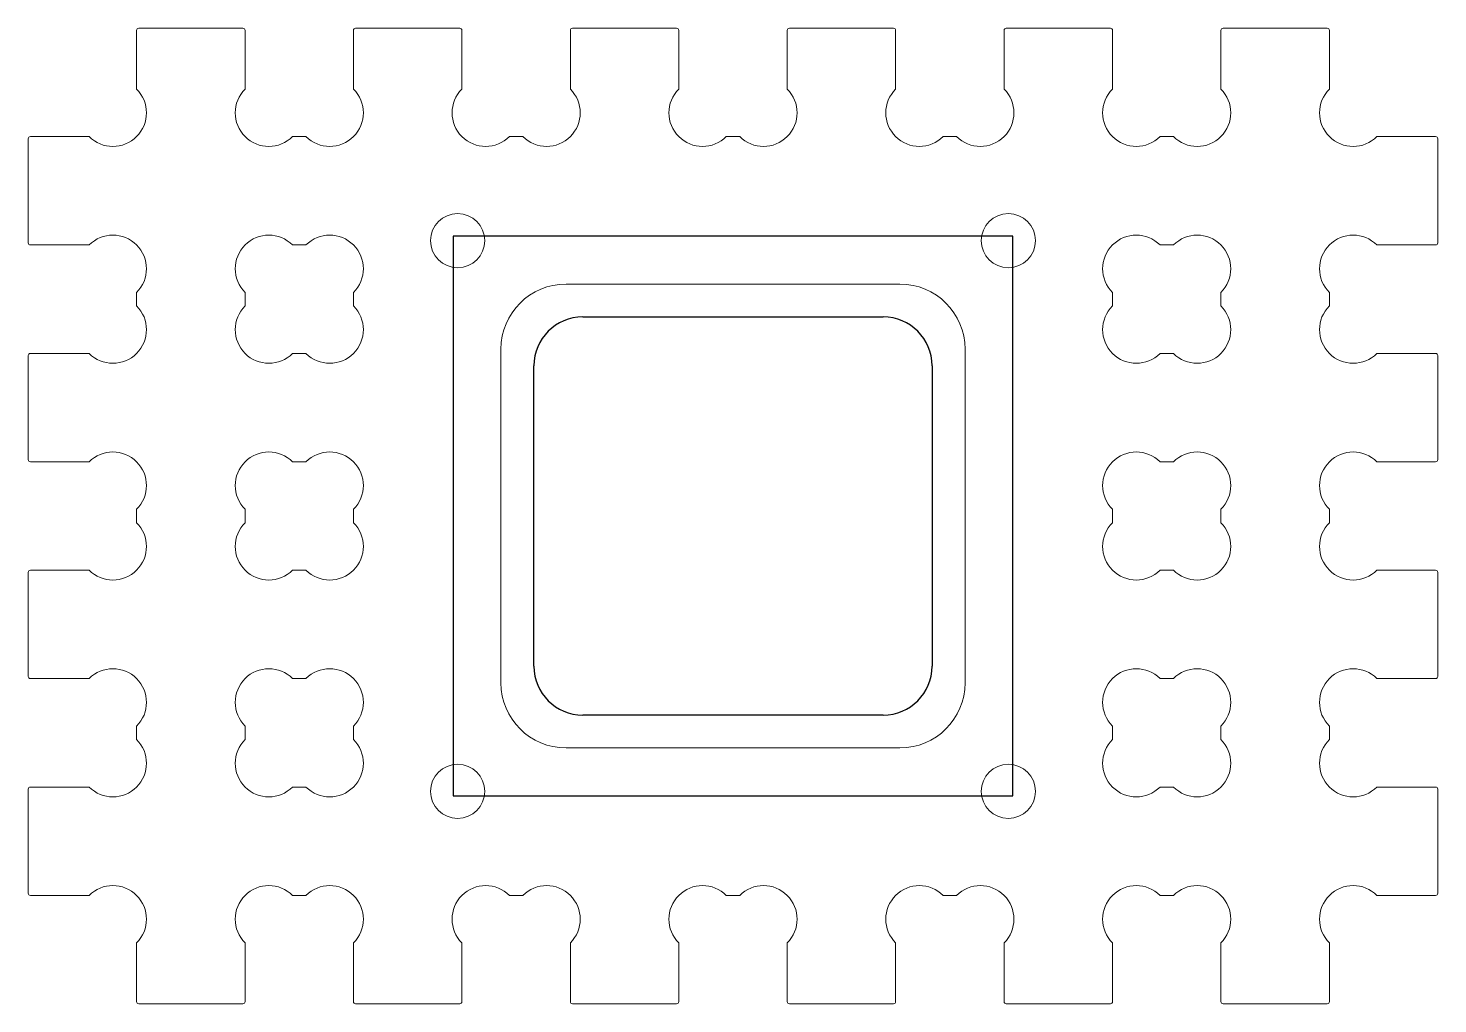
# Model space of a CAD drawing. Extents: x -32.5 to 32.5, y -22.5 to 22.5.
import ezdxf

# ---------------------------------------------------------------- set-up
doc = ezdxf.new("R2010")
doc.units = 0
doc.layers.get('0').update_dxf_attribs({"lineweight": 0})
doc.layers.add('grav1.5mm', color=4, linetype='Continuous')
doc.layers.add('holes', color=1, linetype='Continuous', lineweight=0)

msp = doc.modelspace()

# ---------------------------------------------------------------- linework, layer by layer
for p, q in [((-27.5, 22.4), (-27.5, 19.692)), ((-22.6, 22.5), (-27.4, 22.5)), ((-22.5, 19.692), (-22.5, 22.4)), ((-17.5, 22.4), (-17.5, 19.692)), ((-12.6, 22.5), (-17.4, 22.5)), ((-12.5, 19.692), (-12.5, 22.4)), ((-7.5, 22.4), (-7.5, 19.692)), ((-2.6, 22.5), (-7.4, 22.5)), ((-2.5, 19.692), (-2.5, 22.4)), ((2.5, 22.4), (2.5, 19.692)), ((7.4, 22.5), (2.6, 22.5)), ((7.5, 19.692), (7.5, 22.4)), ((12.5, 22.4), (12.5, 19.692)), ((17.4, 22.5), (12.6, 22.5)), ((17.5, 19.692), (17.5, 22.4)), ((22.5, 22.4), (22.5, 19.692)), ((27.4, 22.5), (22.6, 22.5)), ((27.5, 19.692), (27.5, 22.4)), ((-32.5, 17.4), (-32.5, 12.6)), ((-29.692, 17.5), (-32.4, 17.5)), ((-19.692, 17.5), (-20.308, 17.5)), ((-9.692, 17.5), (-10.308, 17.5)), ((0.308, 17.5), (-0.308, 17.5)), ((10.308, 17.5), (9.692, 17.5)), ((20.308, 17.5), (19.692, 17.5)), ((32.4, 17.5), (29.692, 17.5)), ((32.5, 12.6), (32.5, 17.4)), ((-32.4, 12.5), (-29.692, 12.5)), ((29.692, 12.5), (32.4, 12.5)), ((-27.5, 10.308), (-27.5, 9.692)), ((27.5, 9.692), (27.5, 10.308)), ((-32.5, 7.4), (-32.5, 2.6)), ((-29.692, 7.5), (-32.4, 7.5)), ((32.4, 7.5), (29.692, 7.5)), ((32.5, 2.6), (32.5, 7.4)), ((-32.4, 2.5), (-29.692, 2.5)), ((29.692, 2.5), (32.4, 2.5)), ((-27.5, 0.308), (-27.5, -0.308)), ((27.5, -0.308), (27.5, 0.308)), ((-32.5, -2.6), (-32.5, -7.4)), ((-29.692, -2.5), (-32.4, -2.5)), ((32.4, -2.5), (29.692, -2.5)), ((32.5, -7.4), (32.5, -2.6)), ((-32.4, -7.5), (-29.692, -7.5)), ((29.692, -7.5), (32.4, -7.5)), ((-27.5, -9.692), (-27.5, -10.308)), ((27.5, -10.308), (27.5, -9.692)), ((-32.5, -12.6), (-32.5, -17.4)), ((-29.692, -12.5), (-32.4, -12.5)), ((32.4, -12.5), (29.692, -12.5)), ((32.5, -17.4), (32.5, -12.6)), ((-32.4, -17.5), (-29.692, -17.5)), ((-29.692, -17.5), (-29.692, -17.5)), ((-20.308, -17.5), (-19.692, -17.5)), ((-10.308, -17.5), (-9.692, -17.5)), ((-0.308, -17.5), (0.308, -17.5)), ((9.692, -17.5), (10.308, -17.5)), ((19.692, -17.5), (20.308, -17.5)), ((29.692, -17.5), (32.4, -17.5)), ((-27.5, -19.692), (-27.5, -22.4)), ((-22.5, -22.4), (-22.5, -19.692)), ((-17.5, -19.692), (-17.5, -22.4)), ((-12.5, -22.4), (-12.5, -19.692)), ((-7.5, -19.692), (-7.5, -22.4)), ((-2.5, -22.4), (-2.5, -19.692)), ((2.5, -19.692), (2.5, -22.4)), ((7.5, -22.4), (7.5, -19.692)), ((12.5, -19.692), (12.5, -22.4)), ((17.5, -22.4), (17.5, -19.692)), ((22.5, -19.692), (22.5, -22.4)), ((27.5, -22.4), (27.5, -19.692)), ((-27.4, -22.5), (-22.6, -22.5)), ((-17.4, -22.5), (-12.6, -22.5)), ((-7.4, -22.5), (-2.6, -22.5)), ((2.6, -22.5), (7.4, -22.5)), ((12.6, -22.5), (17.4, -22.5)), ((22.6, -22.5), (27.4, -22.5))]:
    msp.add_line(p, q)
for centre, radius, start, end in [((-27.4, 22.4), 0.1, 90, 180), ((-22.6, 22.4), 0.1, 0, 90), ((-17.4, 22.4), 0.1, 90, 180), ((-12.6, 22.4), 0.1, 0, 90), ((-7.4, 22.4), 0.1, 90, 180), ((-2.6, 22.4), 0.1, 0, 90), ((2.6, 22.4), 0.1, 90, 180), ((7.4, 22.4), 0.1, 0, 90), ((12.6, 22.4), 0.1, 90, 180), ((17.4, 22.4), 0.1, 0, 90), ((22.6, 22.4), 0.1, 90, 180), ((27.4, 22.4), 0.1, 0, 90), ((-28.596, 18.596), 1.55, 315, 45), ((-21.404, 18.596), 1.55, 135, 225), ((-18.596, 18.596), 1.55, 315, 45), ((-11.404, 18.596), 1.55, 135, 225), ((-8.596, 18.596), 1.55, 315, 45), ((-1.404, 18.596), 1.55, 135, 225), ((1.404, 18.596), 1.55, 315, 45), ((8.596, 18.596), 1.55, 135, 225), ((11.404, 18.596), 1.55, 315, 45), ((18.596, 18.596), 1.55, 135, 225), ((21.404, 18.596), 1.55, 315, 45), ((28.596, 18.596), 1.55, 135, 225), ((-32.4, 17.4), 0.1, 90, 180), ((-28.596, 18.596), 1.55, 225, 315), ((-21.404, 18.596), 1.55, 225, 315), ((-18.596, 18.596), 1.55, 225, 315), ((-11.404, 18.596), 1.55, 225, 315), ((-8.596, 18.596), 1.55, 225, 315), ((-1.404, 18.596), 1.55, 225, 315), ((1.404, 18.596), 1.55, 225, 315), ((8.596, 18.596), 1.55, 225, 315), ((11.404, 18.596), 1.55, 225, 315), ((18.596, 18.596), 1.55, 225, 315), ((21.404, 18.596), 1.55, 225, 315), ((28.596, 18.596), 1.55, 225, 315), ((32.4, 17.4), 0.1, 0, 90), ((-32.4, 12.6), 0.1, 180, 270), ((-28.596, 11.404), 1.55, 45, 135), ((-28.596, 11.404), 1.55, 315, 45), ((28.596, 11.404), 1.55, 135, 225), ((28.596, 11.404), 1.55, 45, 135), ((32.4, 12.6), 0.1, 270, 0), ((-28.596, 8.596), 1.55, 315, 45), ((28.596, 8.596), 1.55, 135, 225), ((-32.4, 7.4), 0.1, 90, 180), ((-28.596, 8.596), 1.55, 225, 315), ((28.596, 8.596), 1.55, 225, 315), ((32.4, 7.4), 0.1, 0, 90), ((-32.4, 2.6), 0.1, 180, 270), ((-28.596, 1.404), 1.55, 45, 135), ((28.596, 1.404), 1.55, 45, 135), ((32.4, 2.6), 0.1, 270, 0), ((-28.596, 1.404), 1.55, 315, 45), ((28.596, 1.404), 1.55, 135, 225), ((-28.596, -1.404), 1.55, 315, 45), ((28.596, -1.404), 1.55, 135, 225), ((-32.4, -2.6), 0.1, 90, 180), ((-28.596, -1.404), 1.55, 225, 315), ((28.596, -1.404), 1.55, 225, 315), ((32.4, -2.6), 0.1, 0, 90), ((-28.596, -8.596), 1.55, 45, 135), ((28.596, -8.596), 1.55, 45, 135), ((-32.4, -7.4), 0.1, 180, 270), ((-28.596, -8.596), 1.55, 315, 45), ((28.596, -8.596), 1.55, 135, 225), ((32.4, -7.4), 0.1, 270, 0), ((-28.596, -11.404), 1.55, 315, 45), ((28.596, -11.404), 1.55, 135, 225), ((-32.4, -12.6), 0.1, 90, 180), ((-28.596, -11.404), 1.55, 225, 315), ((28.596, -11.404), 1.55, 225, 315), ((32.4, -12.6), 0.1, 0, 90), ((-32.4, -17.4), 0.1, 180, 270), ((-28.596, -18.596), 1.55, 45, 135), ((-28.596, -18.596), 1.55, 315, 45), ((-21.404, -18.596), 1.55, 135, 225), ((-21.404, -18.596), 1.55, 45, 135), ((-18.596, -18.596), 1.55, 45, 135), ((-18.596, -18.596), 1.55, 315, 45), ((-11.404, -18.596), 1.55, 135, 225), ((-11.404, -18.596), 1.55, 45, 135), ((-8.596, -18.596), 1.55, 45, 135), ((-8.596, -18.596), 1.55, 315, 45), ((-1.404, -18.596), 1.55, 135, 225), ((-1.404, -18.596), 1.55, 45, 135), ((1.404, -18.596), 1.55, 45, 135), ((1.404, -18.596), 1.55, 315, 45), ((8.596, -18.596), 1.55, 135, 225), ((8.596, -18.596), 1.55, 45, 135), ((11.404, -18.596), 1.55, 45, 135), ((11.404, -18.596), 1.55, 315, 45), ((18.596, -18.596), 1.55, 135, 225), ((18.596, -18.596), 1.55, 45, 135), ((21.404, -18.596), 1.55, 45, 135), ((21.404, -18.596), 1.55, 315, 45), ((28.596, -18.596), 1.55, 135, 225), ((28.596, -18.596), 1.55, 45, 135), ((32.4, -17.4), 0.1, 270, 0), ((-27.4, -22.4), 0.1, 180, 270), ((-22.6, -22.4), 0.1, 270, 0), ((-17.4, -22.4), 0.1, 180, 270), ((-12.6, -22.4), 0.1, 270, 0), ((-7.4, -22.4), 0.1, 180, 270), ((-2.6, -22.4), 0.1, 270, 0), ((2.6, -22.4), 0.1, 180, 270), ((7.4, -22.4), 0.1, 270, 0), ((12.6, -22.4), 0.1, 180, 270), ((17.4, -22.4), 0.1, 270, 0), ((22.6, -22.4), 0.1, 180, 270), ((27.4, -22.4), 0.1, 270, 0)]:
    msp.add_arc(centre, radius, start, end)
at = {"layer": 'grav1.5mm'}
for p, q in [((12.9, 12.9), (-12.9, 12.9)), ((-12.9, 12.9), (-12.9, -12.9)), ((12.9, -12.9), (12.9, 12.9)), ((-6.93, 9.18), (6.93, 9.18)), ((-9.18, -6.93), (-9.18, 6.93)), ((9.18, 6.93), (9.18, -6.93)), ((6.93, -9.18), (-6.93, -9.18)), ((-12.9, -12.9), (12.9, -12.9))]:
    msp.add_line(p, q, dxfattribs=at)
for centre, start, end in [((-6.93, 6.93), 90, 180), ((6.93, 6.93), 0, 90), ((-6.93, -6.93), 180, 270), ((6.93, -6.93), 270, 0)]:
    msp.add_arc(centre, 2.25, start, end, dxfattribs=at)
at = {"layer": 'holes'}
for p, q in [((-19.692, 12.5), (-20.308, 12.5)), ((20.308, 12.5), (19.692, 12.5)), ((-7.7, 10.7), (7.7, 10.7)), ((-22.5, 10.308), (-22.5, 9.692)), ((-17.5, 9.692), (-17.5, 10.308)), ((-17.5, 10.308), (-17.5, 10.308)), ((17.5, 10.308), (17.5, 9.692)), ((22.5, 9.692), (22.5, 10.308)), ((22.5, 10.308), (22.5, 10.308)), ((-20.308, 7.5), (-19.692, 7.5)), ((-10.7, -7.7), (-10.7, 7.7)), ((10.7, 7.7), (10.7, -7.7)), ((19.692, 7.5), (20.308, 7.5)), ((-19.692, 2.5), (-20.308, 2.5)), ((20.308, 2.5), (19.692, 2.5)), ((-22.5, 0.308), (-22.5, -0.308)), ((-17.5, -0.308), (-17.5, 0.308)), ((-17.5, 0.308), (-17.5, 0.308)), ((17.5, 0.308), (17.5, -0.308)), ((22.5, -0.308), (22.5, 0.308)), ((22.5, 0.308), (22.5, 0.308)), ((-20.308, -2.5), (-19.692, -2.5)), ((19.692, -2.5), (20.308, -2.5)), ((-19.692, -7.5), (-20.308, -7.5)), ((20.308, -7.5), (19.692, -7.5)), ((-22.5, -9.692), (-22.5, -10.308)), ((-17.5, -10.308), (-17.5, -9.692)), ((-17.5, -9.692), (-17.5, -9.692)), ((17.5, -9.692), (17.5, -10.308)), ((22.5, -10.308), (22.5, -9.692)), ((22.5, -9.692), (22.5, -9.692)), ((7.7, -10.7), (-7.7, -10.7)), ((-7.7, -10.7), (-7.7, -10.7)), ((-20.308, -12.5), (-19.692, -12.5)), ((19.692, -12.5), (20.308, -12.5))]:
    msp.add_line(p, q, dxfattribs=at)
for centre in [(-12.7, 12.7), (12.7, 12.7), (-12.7, -12.7), (12.7, -12.7)]:
    msp.add_circle(centre, 1.25, dxfattribs=at)
for centre, radius, start, end in [((-21.404, 11.404), 1.55, 135, 225), ((-21.404, 11.404), 1.55, 45, 135), ((-18.596, 11.404), 1.55, 45, 135), ((-18.596, 11.404), 1.55, 315, 45), ((18.596, 11.404), 1.55, 135, 225), ((18.596, 11.404), 1.55, 45, 135), ((21.404, 11.404), 1.55, 45, 135), ((21.404, 11.404), 1.55, 315, 45), ((-7.7, 7.7), 3, 90, 180), ((7.7, 7.7), 3, 0, 90), ((-21.404, 8.596), 1.55, 135, 225), ((-18.596, 8.596), 1.55, 315, 45), ((18.596, 8.596), 1.55, 135, 225), ((21.404, 8.596), 1.55, 315, 45), ((-21.404, 8.596), 1.55, 225, 315), ((-18.596, 8.596), 1.55, 225, 315), ((18.596, 8.596), 1.55, 225, 315), ((21.404, 8.596), 1.55, 225, 315), ((-21.404, 1.404), 1.55, 45, 135), ((-18.596, 1.404), 1.55, 45, 135), ((18.596, 1.404), 1.55, 45, 135), ((21.404, 1.404), 1.55, 45, 135), ((-21.404, 1.404), 1.55, 135, 225), ((-18.596, 1.404), 1.55, 315, 45), ((18.596, 1.404), 1.55, 135, 225), ((21.404, 1.404), 1.55, 315, 45), ((-21.404, -1.404), 1.55, 135, 225), ((-18.596, -1.404), 1.55, 315, 45), ((18.596, -1.404), 1.55, 135, 225), ((21.404, -1.404), 1.55, 315, 45), ((-21.404, -1.404), 1.55, 225, 315), ((-18.596, -1.404), 1.55, 225, 315), ((18.596, -1.404), 1.55, 225, 315), ((21.404, -1.404), 1.55, 225, 315), ((-21.404, -8.596), 1.55, 45, 135), ((-18.596, -8.596), 1.55, 45, 135), ((18.596, -8.596), 1.55, 45, 135), ((21.404, -8.596), 1.55, 45, 135), ((-21.404, -8.596), 1.55, 135, 225), ((-18.596, -8.596), 1.55, 315, 45), ((-7.7, -7.7), 3, 180, 270), ((7.7, -7.7), 3, 270, 0), ((18.596, -8.596), 1.55, 135, 225), ((21.404, -8.596), 1.55, 315, 45), ((-21.404, -11.404), 1.55, 135, 225), ((-18.596, -11.404), 1.55, 315, 45), ((18.596, -11.404), 1.55, 135, 225), ((21.404, -11.404), 1.55, 315, 45), ((-21.404, -11.404), 1.55, 225, 315), ((-18.596, -11.404), 1.55, 225, 315), ((18.596, -11.404), 1.55, 225, 315), ((21.404, -11.404), 1.55, 225, 315)]:
    msp.add_arc(centre, radius, start, end, dxfattribs=at)

doc.saveas('drawing.dxf')
